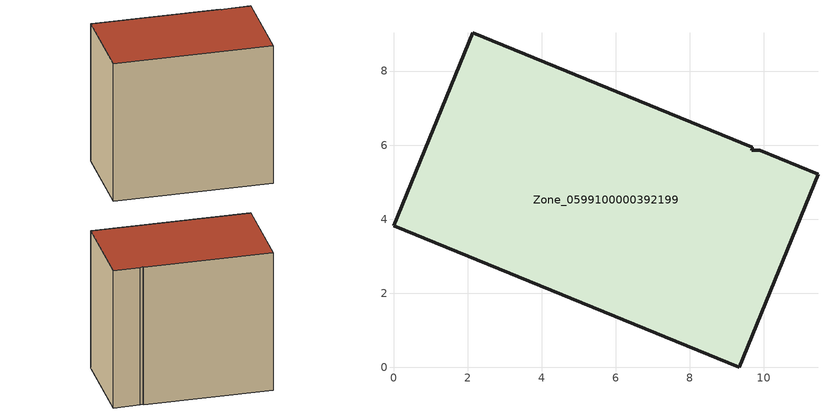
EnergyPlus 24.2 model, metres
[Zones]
Zone_0599100000392199
 floor ground (C_G): 2.14,9.03 9.7,5.94 9.68,5.86 9.89,5.86 11.47,5.22 9.34,0 0,3.82 z0
 wall outside (C_F): 9.34,0 11.47,5.22 9.89,5.86 9.68,5.86 9.7,5.94 2.14,9.03 0,3.82 9.34,0 z0:9.37
 roof outside (C_R): 9.7,5.94 2.14,9.03 0,3.82 9.34,0 11.47,5.22 9.89,5.86 9.68,5.86 z9.37
[BUILDING]
Pand.0599100000392199: North Axis=0; Terrain=City; Loads Convergence Tolerance Value=0.04; Temperature Convergence Tolerance Value=0.4; Solar Distribution=FullExterior; Maximum Number of Warmup Days=25; Minimum Number of Warmup Days=1
[Site:Location]
Rotterdam.The.Hague.AP_ZH_NLD Design_Conditions: Latitude=51.96; Longitude=4.45; Time Zone=1; Elevation=-4.5
[SITE:GROUNDTEMPERATURE:BUILDINGSURFACE]
18, 18, 18, 18, 18, 18, 18, 18, 18, 18, 18, 18
[MATERIAL] Thermal Absorptance=0.9; Solar Absorptance=0.7; Visible Absorptance=0.7
Name | Roughness | Thickness | Conductivity | Density | Specific Heat
G.TI.1992-2005 | MediumSmooth | 0.15 | 0.06 | 540 | 1210
F.TI.1992-2005 | Rough | 0.3 | 0.12 | 1920 | 840
R.TI.1992-2005 | MediumRough | 0.2 | 0.08 | 1500 | 1000
[CONSTRUCTION]
C_G: G.TI.1992-2005
C_F: F.TI.1992-2005
C_R: R.TI.1992-2005
[ZONE]
Zone_0599100000392199: Type=1; Multiplier=1; Ceiling Height=Autocalculate; Volume=Autocalculate; Floor Area=autocalculate; Part of Total Floor Area=Yes
[ZONEINFILTRATION:DESIGNFLOWRATE]
Infil_Zone_0599100000392199: Zone or ZoneList or Space or SpaceList=Zone_0599100000392199; Schedule=AlwaysOn; Design Flow Rate Calculation Method=Flow/Area; Flow Rate per Floor Area=0.0015; Constant Term Coefficient=1; Temperature Term Coefficient=0; Velocity Term Coefficient=0; Velocity Squared Term Coefficient=0
[HVACTEMPLATE:ZONE:IDEALLOADSAIRSYSTEM]
Zone_0599100000392199: Maximum Heating Supply Air Temperature=50; Minimum Cooling Supply Air Temperature=13; Maximum Heating Supply Air Humidity Ratio=0.0156; Minimum Cooling Supply Air Humidity Ratio=0.0077; Heating Limit=NoLimit; Cooling Limit=NoLimit; Dehumidification Control Type=ConstantSensibleHeatRatio; Cooling Sensible Heat Ratio=0.7; Dehumidification Setpoint=60; Humidification Control Type=None; Humidification Setpoint=30; Outdoor Air Method=None; Outdoor Air Flow Rate per Person=0.00944; Outdoor Air Flow Rate per Zone Floor Area=0; Outdoor Air Flow Rate per Zone=0; Demand Controlled Ventilation Type=None; Outdoor Air Economizer Type=NoEconomizer; Heat Recovery Type=None; Sensible Heat Recovery Effectiveness=0.7; Latent Heat Recovery Effectiveness=0.65
[ZONECONTROL:THERMOSTAT]
ThermostatControl_Zone_0599100000392199: Zone or ZoneList=Zone_0599100000392199; Control Type Schedule=DualSetpointControlType; Control 1=Thermostat_Zone_0599100000392199; Temperature Difference Between Cutout And Setpoint=0
[THERMOSTATSETPOINT:DUALSETPOINT]
Thermostat_Zone_0599100000392199: Heating Setpoint Temperature Schedule=HeatingSetpoint_Zone_0599100000392199; Cooling Setpoint Temperature Schedule=CoolingSetpoint_Zone_0599100000392199
[SCHEDULE:COMPACT]
HeatingSetpoint_Zone_0599100000392199: Through: 12/31, For: AllDays, Until: 24:00, 21
CoolingSetpoint_Zone_0599100000392199: Through: 12/31, For: AllDays, Until: 24:00, 24
DualSetpointControlType: Through: 12/31, For: AllDays, Until: 24:00, 4
AlwaysOn: Through: 12/31, For: AllDays, Until: 24:00, 1
